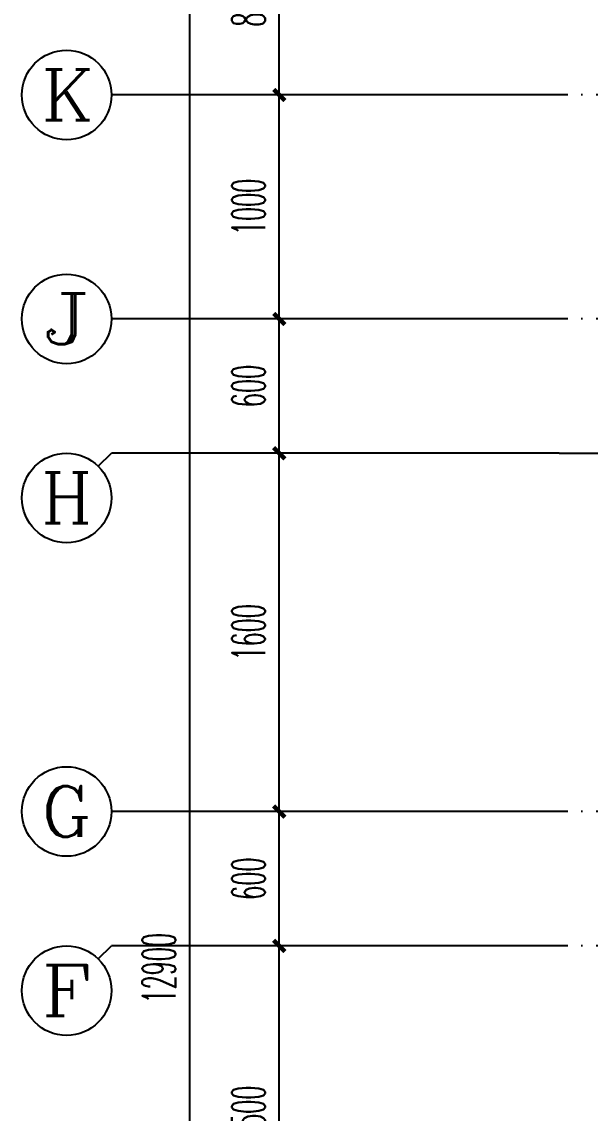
# Model space of a CAD drawing. Extents: x 27938 to 1507990, y 110129 to 923079.
# Drawn here: x 1198045 to 1200583, y 586377 to 591251 of the extents above; entities that cross this region are included whole.
import ezdxf
from ezdxf.enums import TextEntityAlignment as Align

# ---------------------------------------------------------------- set-up
doc = ezdxf.new("R2010")
doc.units = 0
doc.header["$LTSCALE"] = 1000
doc.header["$MEASUREMENT"] = 0
doc.linetypes.add('DOTE', pattern=[2.42, 2, -0.2, 0.02, -0.2])
for name, color, linetype in [('----建筑底图', 8, 'Continuous'), ('AXIS', 3, 'Continuous'), ('AXIS_TEXT', 7, 'Continuous'), ('DOTE', 1, 'Continuous')]:
    doc.layers.add(name, color=color, linetype=linetype)
doc.styles.add('_TCH_AXIS', font='COMPLEX', dxfattribs={"bigfont": 'GBCBIG'})
doc.styles.add('_TCH_DIM_T3', font='SIMPLEX.shx', dxfattribs={"width": 0.494118, "bigfont": 'GBCBIG.shx'})
doc.styles.add('COMPLEX', font='COMPLEX')
doc.dimstyles.new('_TCH_ARCH&&50', dxfattribs={"dimtxt": 148.75, "dimasz": 50, "dimexe": 125, "dimexo": 150, "dimgap": 63.125, "dimtad": 1, "dimdec": 0, "dimzin": 0, "dimdsep": 46, "dimtxsty": '_TCH_DIM_T3', "dimblk": 'ARCHTICK', "dimcen": 0.09, "dimclrt": 4, "dimazin": 2, "dimtfac": 1, "dimtdec": 0, "dimtix": 1, "dimtmove": 2, "dimatfit": 3, "dimfxl": 100, "dimtolj": 1, "dimtzin": 0, "dimarcsym": 0})

# ---------------------------------------------------------------- blocks, each defined once
blk = doc.blocks.new('_ArchTick')
at = {"color": 0, "linetype": 'ByBlock', "const_width": 0.4}
blk.add_lwpolyline([(-0.5, -0.5), (0.5, 0.5)], dxfattribs=at)
blk = doc.blocks.new('*D1156')
at = {"layer": 'AXIS', "color": 0, "lineweight": -2}
for p, q in [((-25968.8, -13060.1), (-27593.8, -13060.1)), ((-27468.8, -25960.1), (-27468.8, -13060.1)), ((-25968.8, -25960.1), (-27593.8, -25960.1))]:
    blk.add_line(p, q, dxfattribs=at)
at = {"layer": 'Defpoints', "color": 0}
for p in [(-27468.8, -13060.1), (-25818.8, -13060.1), (-25818.8, -25960.1)]:
    blk.add_point(p, dxfattribs=at)
at = {"layer": 'AXIS', "color": 0, "lineweight": -2, "xscale": 50, "yscale": 50, "zscale": 50}
for p, rotation in [((-27468.8, -13060.1), 90), ((-27468.8, -25960.1), 270)]:
    blk.add_blockref('_ArchTick', p, dxfattribs=dict(at, rotation=rotation))
at = {"layer": 'AXIS', "color": 4, "insert": (-27606.3, -19510.1), "char_height": 148.75, "attachment_point": 5, "rotation": 90, "style": '_TCH_DIM_T3'}
blk.add_mtext('\\A1;12900', dxfattribs=at)
blk = doc.blocks.new('*D1162')
at = {"layer": 'AXIS', "color": 0, "lineweight": -2}
for p, q in [((-25968.8, -19410.1), (-27193.8, -19410.1)), ((-27068.8, -20910.1), (-27068.8, -19410.1)), ((-25968.8, -20910.1), (-27193.8, -20910.1))]:
    blk.add_line(p, q, dxfattribs=at)
at = {"layer": 'Defpoints', "color": 0}
for p in [(-27068.8, -19410.1), (-25818.8, -19410.1), (-25818.8, -20910.1)]:
    blk.add_point(p, dxfattribs=at)
at = {"layer": 'AXIS', "color": 0, "lineweight": -2, "xscale": 50, "yscale": 50, "zscale": 50}
for p, rotation in [((-27068.8, -19410.1), 90), ((-27068.8, -20910.1), 270)]:
    blk.add_blockref('_ArchTick', p, dxfattribs=dict(at, rotation=rotation))
at = {"layer": 'AXIS', "color": 4, "insert": (-27206.3, -20160.1), "char_height": 148.75, "attachment_point": 5, "rotation": 90, "style": '_TCH_DIM_T3'}
blk.add_mtext('\\A1;1500', dxfattribs=at)
blk = doc.blocks.new('*D1163')
at = {"layer": 'AXIS', "color": 0, "lineweight": -2}
for p, q in [((-25968.8, -18810.1), (-27193.8, -18810.1)), ((-27068.8, -19410.1), (-27068.8, -18810.1)), ((-25968.8, -19410.1), (-27193.8, -19410.1))]:
    blk.add_line(p, q, dxfattribs=at)
at = {"layer": 'Defpoints', "color": 0}
for p in [(-27068.8, -18810.1), (-25818.8, -18810.1), (-25818.8, -19410.1)]:
    blk.add_point(p, dxfattribs=at)
at = {"layer": 'AXIS', "color": 0, "lineweight": -2, "xscale": 50, "yscale": 50, "zscale": 50}
for p, rotation in [((-27068.8, -18810.1), 90), ((-27068.8, -19410.1), 270)]:
    blk.add_blockref('_ArchTick', p, dxfattribs=dict(at, rotation=rotation))
at = {"layer": 'AXIS', "color": 4, "insert": (-27206.3, -19110.1), "char_height": 148.75, "attachment_point": 5, "rotation": 90, "style": '_TCH_DIM_T3'}
blk.add_mtext('\\A1;600', dxfattribs=at)
blk = doc.blocks.new('*D1164')
at = {"layer": 'AXIS', "color": 0, "lineweight": -2}
for p, q in [((-25968.8, -17209.8), (-27193.8, -17209.8)), ((-27068.8, -18810.1), (-27068.8, -17209.8)), ((-25968.8, -18810.1), (-27193.8, -18810.1))]:
    blk.add_line(p, q, dxfattribs=at)
at = {"layer": 'Defpoints', "color": 0}
for p in [(-27068.8, -17209.8), (-25818.8, -17209.8), (-25818.8, -18810.1)]:
    blk.add_point(p, dxfattribs=at)
at = {"layer": 'AXIS', "color": 0, "lineweight": -2, "xscale": 50, "yscale": 50, "zscale": 50}
for p, rotation in [((-27068.8, -17209.8), 90), ((-27068.8, -18810.1), 270)]:
    blk.add_blockref('_ArchTick', p, dxfattribs=dict(at, rotation=rotation))
at = {"layer": 'AXIS', "color": 4, "insert": (-27206.3, -18009.9), "char_height": 148.75, "attachment_point": 5, "rotation": 90, "style": '_TCH_DIM_T3'}
blk.add_mtext('\\A1;1600', dxfattribs=at)
blk = doc.blocks.new('*D1165')
at = {"layer": 'AXIS', "color": 0, "lineweight": -2}
for p, q in [((-25968.8, -16610.1), (-27193.8, -16610.1)), ((-27068.8, -17209.8), (-27068.8, -16610.1)), ((-25968.8, -17209.8), (-27193.8, -17209.8))]:
    blk.add_line(p, q, dxfattribs=at)
at = {"layer": 'Defpoints', "color": 0}
for p in [(-27068.8, -16610.1), (-25818.8, -16610.1), (-25818.8, -17209.8)]:
    blk.add_point(p, dxfattribs=at)
at = {"layer": 'AXIS', "color": 0, "lineweight": -2, "xscale": 50, "yscale": 50, "zscale": 50}
for p, rotation in [((-27068.8, -16610.1), 90), ((-27068.8, -17209.8), 270)]:
    blk.add_blockref('_ArchTick', p, dxfattribs=dict(at, rotation=rotation))
at = {"layer": 'AXIS', "color": 4, "insert": (-27206.3, -16909.9), "char_height": 148.75, "attachment_point": 5, "rotation": 90, "style": '_TCH_DIM_T3'}
blk.add_mtext('\\A1;600', dxfattribs=at)
blk = doc.blocks.new('*D1166')
at = {"layer": 'AXIS', "color": 0, "lineweight": -2}
for p, q in [((-25968.8, -15610.1), (-27193.8, -15610.1)), ((-27068.8, -16610.1), (-27068.8, -15610.1)), ((-25968.8, -16610.1), (-27193.8, -16610.1))]:
    blk.add_line(p, q, dxfattribs=at)
at = {"layer": 'Defpoints', "color": 0}
for p in [(-27068.8, -15610.1), (-25818.8, -15610.1), (-25818.8, -16610.1)]:
    blk.add_point(p, dxfattribs=at)
at = {"layer": 'AXIS', "color": 0, "lineweight": -2, "xscale": 50, "yscale": 50, "zscale": 50}
for p, rotation in [((-27068.8, -15610.1), 90), ((-27068.8, -16610.1), 270)]:
    blk.add_blockref('_ArchTick', p, dxfattribs=dict(at, rotation=rotation))
at = {"layer": 'AXIS', "color": 4, "insert": (-27206.3, -16110.1), "char_height": 148.75, "attachment_point": 5, "rotation": 90, "style": '_TCH_DIM_T3'}
blk.add_mtext('\\A1;1000', dxfattribs=at)
blk = doc.blocks.new('*D1167')
at = {"layer": 'AXIS', "color": 0, "lineweight": -2}
for p, q in [((-25968.8, -14810.1), (-27193.8, -14810.1)), ((-27068.8, -15610.1), (-27068.8, -14810.1)), ((-25968.8, -15610.1), (-27193.8, -15610.1))]:
    blk.add_line(p, q, dxfattribs=at)
at = {"layer": 'Defpoints', "color": 0}
for p in [(-27068.8, -14810.1), (-25818.8, -14810.1), (-25818.8, -15610.1)]:
    blk.add_point(p, dxfattribs=at)
at = {"layer": 'AXIS', "color": 0, "lineweight": -2, "xscale": 50, "yscale": 50, "zscale": 50}
for p, rotation in [((-27068.8, -14810.1), 90), ((-27068.8, -15610.1), 270)]:
    blk.add_blockref('_ArchTick', p, dxfattribs=dict(at, rotation=rotation))
at = {"layer": 'AXIS', "color": 4, "insert": (-27206.3, -15210.1), "char_height": 148.75, "attachment_point": 5, "rotation": 90, "style": '_TCH_DIM_T3'}
blk.add_mtext('\\A1;800', dxfattribs=at)
blk = doc.blocks.new('_AXISO')
at = {"color": 0}
blk.add_circle((0, 0), 0.5, dxfattribs=at)
at = {"layer": 'AXIS_TEXT', "color": 0, "style": 'COMPLEX', "width": 1.041667}
blk.add_attdef('A', text='', height=0.56, dxfattribs=at).set_placement((-0.25, -0.28), (0.25, -0.28), align=Align.FIT)
blk = doc.blocks.new('A$C149A4CC3')
at = {"layer": 'AXIS', "color": 8}
for p, q in [((-25818.8, -15610.1), (-27818.8, -15610.1)), ((-25818.8, -16610.1), (-27818.8, -16610.1)), ((-27877.3, -17268.4), (-27818.8, -17209.8)), ((-25818.8, -17209.8), (-27818.8, -17209.8)), ((-25818.8, -18810.1), (-27818.8, -18810.1)), ((-27877.3, -19468.7), (-27818.8, -19410.1)), ((-25818.8, -19410.1), (-27818.8, -19410.1))]:
    blk.add_line(p, q, dxfattribs=at)
at = {"layer": 'DOTE', "color": 169, "linetype": 'DOTE', "ltscale": 0.3}
for p, q in [((25039.9, -15610.1), (-25818.8, -15610.1)), ((25039.9, -16610.1), (-25818.8, -16610.1)), ((-25818.8, -17209.8), (25039.9, -17209.8)), ((25039.9, -18810.1), (-25818.8, -18810.1)), ((25039.9, -19410.1), (-25818.8, -19410.1))]:
    blk.add_line(p, q, dxfattribs=at)
at = {"layer": 'AXIS', "color": 8}
ref = blk.add_blockref('_AXISO', (-28018.8, -15610.1), dxfattribs=dict(at, xscale=400, yscale=400, zscale=400))
ref.add_attrib('A', 'K', dxfattribs={"layer": 'AXIS_TEXT', "color": 8, "ltscale": 0.5, "height": 226.3, "style": '_TCH_AXIS', "width": 1.105263}).set_placement((-28131.9, -15723.2), (-27905.6, -15723.2), align=Align.FIT)
ref = blk.add_blockref('_AXISO', (-28018.8, -16610.1), dxfattribs=dict(at, xscale=400, yscale=400, zscale=400))
ref.add_attrib('A', 'J', dxfattribs={"layer": 'AXIS_TEXT', "color": 8, "ltscale": 0.5, "height": 226.3, "style": '_TCH_AXIS', "width": 1.909091}).set_placement((-28131.9, -16723.2), (-27905.6, -16723.2), align=Align.FIT)
ref = blk.add_blockref('_AXISO', (-28018.8, -17409.8), dxfattribs=dict(at, xscale=400, yscale=400, zscale=400))
ref.add_attrib('A', 'H', dxfattribs={"layer": 'AXIS_TEXT', "color": 8, "ltscale": 0.5, "height": 226.3, "style": '_TCH_AXIS', "width": 1.05}).set_placement((-28131.9, -17523), (-27905.6, -17523), align=Align.FIT)
ref = blk.add_blockref('_AXISO', (-28018.8, -18810.1), dxfattribs=dict(at, xscale=400, yscale=400, zscale=400))
ref.add_attrib('A', 'G', dxfattribs={"layer": 'AXIS_TEXT', "color": 8, "ltscale": 0.5, "height": 226.3, "style": '_TCH_AXIS', "width": 1.166667}).set_placement((-28131.9, -18923.2), (-27905.6, -18923.2), align=Align.FIT)
ref = blk.add_blockref('_AXISO', (-28018.8, -19610.1), dxfattribs=dict(at, xscale=400, yscale=400, zscale=400))
ref.add_attrib('A', 'F', dxfattribs={"layer": 'AXIS_TEXT', "color": 8, "ltscale": 0.5, "height": 226.3, "style": '_TCH_AXIS', "width": 1.3125}).set_placement((-28131.9, -19723.2), (-27905.6, -19723.2), align=Align.FIT)
for p1, p2, distance, picture, middle in [((-25818.8, -25960.1), (-25818.8, -13060.1), 1650, '*D1156', (-27606.3, -19510.1)), ((-25818.8, -15610.1), (-25818.8, -14810.1), 1250, '*D1167', (-27206.3, -15210.1)), ((-25818.8, -16610.1), (-25818.8, -15610.1), 1250, '*D1166', (-27206.3, -16110.1)), ((-25818.8, -17209.8), (-25818.8, -16610.1), 1250, '*D1165', (-27206.3, -16909.9)), ((-25818.8, -18810.1), (-25818.8, -17209.8), 1250, '*D1164', (-27206.3, -18009.9)), ((-25818.8, -19410.1), (-25818.8, -18810.1), 1250, '*D1163', (-27206.3, -19110.1)), ((-25818.8, -20910.1), (-25818.8, -19410.1), 1250, '*D1162', (-27206.3, -20160.1))]:
    dim = blk.add_aligned_dim(p1=p1, p2=p2, distance=distance, dimstyle='_TCH_ARCH&&50', dxfattribs=at)
    dim.commit()
    dim.dimension.update_dxf_attribs({"geometry": picture, "text_midpoint": middle})

msp = doc.modelspace()

# ---------------------------------------------------------------- block references
at = {"layer": '----建筑底图'}
msp.add_blockref('A$C149A4CC3', (1226263.6, 606534.1), dxfattribs=at)

doc.saveas('drawing.dxf')
